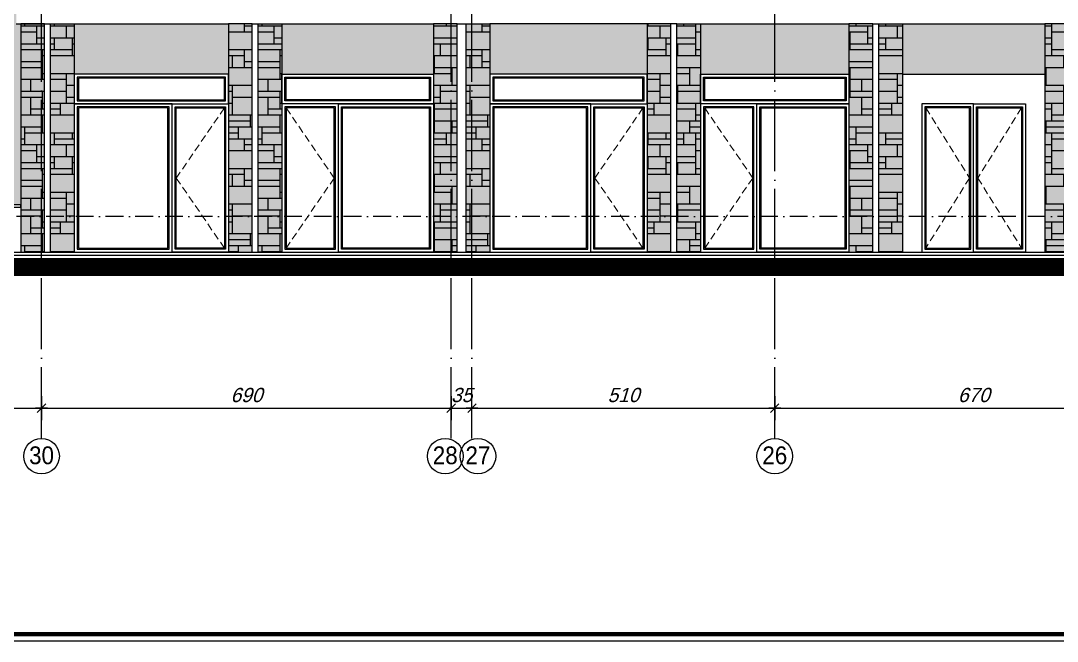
# Model space of a CAD drawing. Extents: x 9615146 to 9672346, y 4699603 to 4705703.
# Drawn here: x 9641663 to 9643409, y 4699603 to 4700649 of the extents above; entities that cross this region are included whole.
import ezdxf
from ezdxf.enums import TextEntityAlignment as Align

# ---------------------------------------------------------------- set-up
doc = ezdxf.new("R2010")
doc.units = 0
doc.header["$LTSCALE"] = 0.5
doc.header["$MEASUREMENT"] = 0
doc.header["$PDSIZE"] = -1
for name, pattern in [('ACAD_ISO04W100', [30, 24, -3, 0, -3]), ('DASHED', [0.75, 0.5, -0.25]), ('OSI1000', [5, 3, -1, 0, -1])]:
    doc.linetypes.add(name, pattern=pattern)
doc.layers.get('0').update_dxf_attribs({"color": 251, "linetype": 'CONTINUOUS'})
doc.layers.get('Defpoints').update_dxf_attribs({"color": 251, "linetype": 'CONTINUOUS'})
for name, color, linetype in [('_axis', 1, 'ACAD_ISO04W100'), ('_axis_num', 1, 'CONTINUOUS'), ('_dimension', 4, 'CONTINUOUS'), ('_dimension_evel', 4, 'CONTINUOUS'), ('_hatch', 9, 'CONTINUOUS'), ('_hatch_construction', 252, 'CONTINUOUS'), ('_table', 3, 'CONTINUOUS'), ('fasadi', 147, 'CONTINUOUS'), ('podlojka', 21, 'CONTINUOUS')]:
    doc.layers.add(name, color=color, linetype=linetype)
doc.layers.add('_punk', color=8, linetype='DASHED', lineweight=9)
doc.styles.add('POMESHTENIA', font='arial.ttf', dxfattribs={"width": 0.9})
doc.styles.add('WIN', font='swindos.shx', dxfattribs={"oblique": 17})
doc.dimstyles.new('dim_50', dxfattribs={"dimtxt": 24, "dimasz": 1, "dimexe": 30, "dimexo": 0, "dimgap": 10, "dimtad": 1, "dimdec": 1, "dimrnd": 0.5, "dimdsep": 46, "dimtxsty": 'WIN', "dimblk1": '1', "dimblk2": '1', "dimsah": 1, "dimcen": 15, "dimdle": 10, "dimse1": 1, "dimse2": 1, "dimadec": 0, "dimazin": 0, "dimtfac": 1, "dimtdec": 1, "dimtix": 1, "dimtmove": 2, "dimatfit": 3, "dimldrblk": '1', "dimfxl": 1, "dimtolj": 1, "dimarcsym": 0})
pattern_1 = [(0, (0, 0), (0, 200), [150, -50]), (0, (0, 10), (0, 200), [-60, 60, -30, 50]), (0, (0, 20), (0, 200), [-90, 110]), (0, (0, 30), (0, 200), [90, -110]), (0, (0, 40), (0, 200), [-40, 160]), (0, (0, 50), (0, 200), [70, -50, 60, -20]), (0, (70, 60), (0, 200), [160, -40]), (0, (-10, 70), (0, 200), [110, -90]), (0, (-40, 80), (0, 200), [90, -110]), (0, (0, 90), (0, 200), [160, -40]), (0, (0, 100), (0, 200), [-80, 50, -30, 40]), (0, (100, 110), (0, 200), [120, -80]), (0, (20, 120), (0, 200), [80, -40, 30, -50]), (0, (60, 130), (0, 200), [80, -30, 50, -40]), (0, (140, 140), (0, 200), [120, -80]), (0, (60, 150), (0, 200), [80, -120]), (0, (100, 160), (0, 200), [90, -110]), (0, (100, 170), (0, 200), [-60, 140]), (0, (40, 180), (0, 200), [60, -140]), (0, (100, 190), (0, 200), [140, -60]), (90, (0, 80), (-200, 1e-14), [30, -80, 70, -20]), (90, (20, 90), (-200, 1e-14), [50, -30, 20, -100]), (90, (30, 50), (-200, 1e-14), [20, -180]), (90, (40, 30), (-200, 1e-14), [20, -120, 30, -30]), (90, (50, 70), (-200, 1e-14), [20, -180]), (90, (60, 0), (-200, 1e-14), [30, -90, 50, -30]), (90, (70, 40), (-200, 1e-14), [30, -170]), (90, (80, 90), (-200, 1e-14), [30, -10, 20, -140]), (90, (90, 10), (-200, 1e-14), [30, -170]), (90, (100, 60), (-200, 1e-14), [30, -10, 30, -20, 50, -60]), (90, (120, 60), (-200, 1e-14), [-140, 20, -20, 20]), (90, (130, 90), (-200, 1e-14), [20, -180]), (90, (140, 20), (-200, 1e-14), [20, -70, 50, -60]), (90, (150, 50), (-200, 1e-14), [10, -130, 30, -30]), (90, (160, 60), (-200, 1e-14), [50, -50, 30, -70]), (90, (170, 110), (-200, 1e-14), [30, -50, 20, -100]), (90, (180, 40), (-200, 1e-14), [20, -180]), (90, (190, 60), (-200, 1e-14), [20, -60, 30, -90])]
pattern_2 = [(0, (3, 0), (30, 15), [27, -3]), (0, (3, 3), (30, 15), [27, -3]), (90, (3, 3), (-30, 15), [12, -3]), (90, (0, 3), (-30, 15), [12, -3])]

# ---------------------------------------------------------------- blocks, each defined once
blk = doc.blocks.new('koloni-flat-17-flat-1')
at = {"layer": 'fasadi'}
for points in [[(0, 0), (40, 0), (40, 385), (0, 385)], [(50, 385), (90, 385), (90, 0), (50, 0)]]:
    blk.add_lwpolyline(points, close=True, dxfattribs=at)
blk = doc.blocks.new('koloni-flat-16-flat-1')
at = {"layer": 'fasadi'}
for points in [[(0, 0), (40, 0), (40, 385), (0, 385)], [(50, 385), (90, 385), (90, 0), (50, 0)]]:
    blk.add_lwpolyline(points, close=True, dxfattribs=at)
blk = doc.blocks.new('koloni-flat-15-flat-1')
at = {"layer": 'fasadi'}
for points in [[(0, 0), (40, 0), (40, 385), (0, 385)], [(50, 385), (90, 385), (90, 0), (50, 0)]]:
    blk.add_lwpolyline(points, close=True, dxfattribs=at)
blk = doc.blocks.new('koloni-flat-14-flat-1')
at = {"layer": 'fasadi'}
for points in [[(0, 0), (40, 0), (40, 385), (0, 385)], [(50, 385), (90, 385), (90, 0), (50, 0)]]:
    blk.add_lwpolyline(points, close=True, dxfattribs=at)
blk = doc.blocks.new('koloni-flat-13-flat-1')
at = {"layer": 'fasadi'}
for points in [[(0, 0), (40, 0), (40, 385), (0, 385)], [(50, 385), (90, 385), (90, 0), (50, 0)]]:
    blk.add_lwpolyline(points, close=True, dxfattribs=at)
blk = doc.blocks.new('1')
for p, q in [((0, 20), (0, -20)), ((-10, 0), (10, 0)), ((-7.1, -7.1), (7.1, 7.1))]:
    blk.add_line(p, q)
blk = doc.blocks.new('*D52')
at = {"layer": '_dimension', "color": 0, "lineweight": -2, "ltscale": 30, "transparency": 16777216}
blk.add_line((9640889.2, 4699996.1), (9641697.2, 4699996.1), dxfattribs=at)
at = {"layer": 'Defpoints', "color": 0, "ltscale": 30, "transparency": 16777216}
for p in [(9641698.2, 4699996.1), (9640888.2, 4699945.3), (9641698.2, 4699945.3)]:
    blk.add_point(p, dxfattribs=at)
at = {"layer": '_dimension', "color": 0, "lineweight": -2, "ltscale": 30, "transparency": 16777216, "rotation": 180}
blk.add_blockref('1', (9640888.2, 4699996.1), dxfattribs=at)
at = {"layer": '_dimension', "color": 0, "lineweight": -2, "ltscale": 30, "transparency": 16777216}
blk.add_blockref('1', (9641698.2, 4699996.1), dxfattribs=at)
at = {"layer": '_dimension', "color": 0, "ltscale": 30, "transparency": 16777216, "insert": (9641293.2, 4700018.1), "char_height": 24, "attachment_point": 5, "style": 'WIN'}
blk.add_mtext('\\A1;810', dxfattribs=at)
blk = doc.blocks.new('*D53')
at = {"layer": '_dimension', "color": 0, "lineweight": -2, "ltscale": 30, "transparency": 16777216}
blk.add_line((9641699.2, 4699996.1), (9642387.2, 4699996.1), dxfattribs=at)
at = {"layer": 'Defpoints', "color": 0, "ltscale": 30, "transparency": 16777216}
for p in [(9642388.2, 4699996.1), (9641698.2, 4699945.3), (9642388.2, 4699945.3)]:
    blk.add_point(p, dxfattribs=at)
at = {"layer": '_dimension', "color": 0, "lineweight": -2, "ltscale": 30, "transparency": 16777216, "rotation": 180}
blk.add_blockref('1', (9641698.2, 4699996.1), dxfattribs=at)
at = {"layer": '_dimension', "color": 0, "lineweight": -2, "ltscale": 30, "transparency": 16777216}
blk.add_blockref('1', (9642388.2, 4699996.1), dxfattribs=at)
at = {"layer": '_dimension', "color": 0, "ltscale": 30, "transparency": 16777216, "insert": (9642043.2, 4700018.1), "char_height": 24, "attachment_point": 5, "style": 'WIN'}
blk.add_mtext('\\A1;690', dxfattribs=at)
blk = doc.blocks.new('*D54')
at = {"layer": '_dimension', "color": 0, "lineweight": -2, "ltscale": 30, "transparency": 16777216}
for p, q in [((9642387.2, 4699996.1), (9642386.2, 4699996.1)), ((9642388.2, 4699996.1), (9642423.2, 4699996.1)), ((9642424.2, 4699996.1), (9642425.2, 4699996.1))]:
    blk.add_line(p, q, dxfattribs=at)
at = {"layer": 'Defpoints', "color": 0, "ltscale": 30, "transparency": 16777216}
for p in [(9642423.2, 4699996.1), (9642388.2, 4699945.3), (9642423.2, 4699945.3)]:
    blk.add_point(p, dxfattribs=at)
at = {"layer": '_dimension', "color": 0, "lineweight": -2, "ltscale": 30, "transparency": 16777216}
blk.add_blockref('1', (9642388.2, 4699996.1), dxfattribs=at)
at = {"layer": '_dimension', "color": 0, "lineweight": -2, "ltscale": 30, "transparency": 16777216, "rotation": 180}
blk.add_blockref('1', (9642423.2, 4699996.1), dxfattribs=at)
at = {"layer": '_dimension', "color": 0, "ltscale": 30, "transparency": 16777216, "insert": (9642405.7, 4700018.1), "char_height": 24, "attachment_point": 5, "style": 'WIN'}
blk.add_mtext('\\A1;35', dxfattribs=at)
blk = doc.blocks.new('*D55')
at = {"layer": '_dimension', "color": 0, "lineweight": -2, "ltscale": 30, "transparency": 16777216}
blk.add_line((9642424.2, 4699996.1), (9642932.2, 4699996.1), dxfattribs=at)
at = {"layer": 'Defpoints', "color": 0, "ltscale": 30, "transparency": 16777216}
for p in [(9642933.2, 4699996.1), (9642423.2, 4699945.3), (9642933.2, 4699945.3)]:
    blk.add_point(p, dxfattribs=at)
at = {"layer": '_dimension', "color": 0, "lineweight": -2, "ltscale": 30, "transparency": 16777216, "rotation": 180}
blk.add_blockref('1', (9642423.2, 4699996.1), dxfattribs=at)
at = {"layer": '_dimension', "color": 0, "lineweight": -2, "ltscale": 30, "transparency": 16777216}
blk.add_blockref('1', (9642933.2, 4699996.1), dxfattribs=at)
at = {"layer": '_dimension', "color": 0, "ltscale": 30, "transparency": 16777216, "insert": (9642678.2, 4700018.1), "char_height": 24, "attachment_point": 5, "style": 'WIN'}
blk.add_mtext('\\A1;510', dxfattribs=at)
blk = doc.blocks.new('*D56')
at = {"layer": '_dimension', "color": 0, "lineweight": -2, "ltscale": 30, "transparency": 16777216}
blk.add_line((9642934.2, 4699996.1), (9643602.2, 4699996.1), dxfattribs=at)
at = {"layer": 'Defpoints', "color": 0, "ltscale": 30, "transparency": 16777216}
for p in [(9643603.2, 4699996.1), (9642933.2, 4699945.3), (9643603.2, 4699945.3)]:
    blk.add_point(p, dxfattribs=at)
at = {"layer": '_dimension', "color": 0, "lineweight": -2, "ltscale": 30, "transparency": 16777216, "rotation": 180}
blk.add_blockref('1', (9642933.2, 4699996.1), dxfattribs=at)
at = {"layer": '_dimension', "color": 0, "lineweight": -2, "ltscale": 30, "transparency": 16777216}
blk.add_blockref('1', (9643603.2, 4699996.1), dxfattribs=at)
at = {"layer": '_dimension', "color": 0, "ltscale": 30, "transparency": 16777216, "insert": (9643268.2, 4700018.1), "char_height": 24, "attachment_point": 5, "style": 'WIN'}
blk.add_mtext('\\A1;670', dxfattribs=at)

msp = doc.modelspace()

# ---------------------------------------------------------------- hatches: boundary and pattern name
at = {"layer": '_hatch', "ltscale": 30, "true_color": 0xb97b1d}
h = msp.add_hatch(color=32, dxfattribs=at)
h.dxf.hatch_style = 1
h.paths.add_polyline_path([(9641680.73, 4701683.84), (9641680.73, 4701688.84), (9641698.23, 4701688.84), (9641698.23, 4701878.84), (9640888.23, 4701878.84), (9640888.23, 4701688.84), (9641117.73, 4701688.84), (9641117.73, 4701684.84), (9641115.73, 4701684.84), (9641115.73, 4700653.84), (9641198.23, 4700653.84), (9641280.73, 4700653.84), (9641280.73, 4700408.84), (9641303.73, 4700408.84), (9641303.73, 4700498.84), (9641305.73, 4700498.84), (9641305.73, 4700408.84), (9641310.73, 4700408.84), (9641310.73, 4700338.84), (9641663.23, 4700338.84), (9641663.23, 4700643.84), (9641655.73, 4700643.84), (9641655.73, 4700778.84), (9641655.73, 4700783.84), (9641680.73, 4700783.84), (9641680.73, 4700798.84), (9641655.73, 4700798.84), (9641655.73, 4700803.84), (9641680.73, 4700803.84), (9641680.73, 4700813.84), (9641655.73, 4700813.84), (9641655.73, 4700818.84), (9641680.73, 4700818.84)])
h.paths.add_polyline_path([(9641280.73, 4701398.84), (9641135.73, 4701398.84), (9641135.73, 4701543.84), (9641280.73, 4701543.84)], flags=16)
h.paths.add_polyline_path([(9641275.73, 4701403.84), (9641140.73, 4701403.84), (9641140.73, 4701538.84), (9641275.73, 4701538.84)], flags=0)
h.paths.add_polyline_path([(9641273.73, 4701536.84), (9641273.73, 4701405.84), (9641142.73, 4701405.84), (9641142.73, 4701536.84)], flags=0)
h.paths.add_polyline_path([(9641280.73, 4701698.84), (9641135.73, 4701698.84), (9641135.73, 4701853.84), (9641280.73, 4701853.84)], flags=16)
h.paths.add_polyline_path([(9641275.73, 4701703.84), (9641140.73, 4701703.84), (9641140.73, 4701848.84), (9641275.73, 4701848.84)], flags=0)
h.paths.add_polyline_path([(9641273.73, 4701705.84), (9641142.73, 4701705.84), (9641142.73, 4701846.84), (9641273.73, 4701846.84)], flags=0)
h.paths.add_polyline_path([(9641280.73, 4701243.84), (9641280.73, 4701098.84), (9641135.73, 4701098.84), (9641135.73, 4701243.84)], flags=16)
h.paths.add_polyline_path([(9641275.73, 4701238.84), (9641275.73, 4701103.84), (9641140.73, 4701103.84), (9641140.73, 4701238.84)], flags=0)
h.paths.add_polyline_path([(9641273.73, 4701236.84), (9641273.73, 4701105.84), (9641142.73, 4701105.84), (9641142.73, 4701236.84)], flags=0)
h.paths.add_polyline_path([(9641280.73, 4700943.84), (9641280.73, 4700798.84), (9641135.73, 4700798.84), (9641135.73, 4700943.84)], flags=16)
h.paths.add_polyline_path([(9641275.73, 4700938.84), (9641275.73, 4700803.84), (9641140.73, 4700803.84), (9641140.73, 4700938.84)], flags=0)
h.paths.add_polyline_path([(9641273.73, 4700936.84), (9641273.73, 4700805.84), (9641142.73, 4700805.84), (9641142.73, 4700936.84)], flags=0)
h.paths.add_polyline_path([(9640888.23, 4701878.84), (9640870.73, 4701878.84), (9640870.73, 4701688.84), (9640888.23, 4701688.84)])
at = {"layer": '_hatch', "ltscale": 30, "true_color": 0xb4b09d}
h = msp.add_hatch(color=253, dxfattribs=at)
h.dxf.hatch_style = 1
h.paths.add_polyline_path([(9641703.23, 4700643.84), (9641663.23, 4700643.84), (9641663.23, 4700258.84), (9641703.23, 4700258.84)])
h.paths.add_polyline_path([(9641713.23, 4700258.84), (9641753.23, 4700258.84), (9641753.23, 4700643.84), (9641713.23, 4700643.84)])
at = {"layer": '_hatch', "ltscale": 30, "true_color": 0xb97b1d}
h = msp.add_hatch(color=32, dxfattribs=at)
h.dxf.hatch_style = 1
h.paths.add_polyline_path([(9643148.23, 4700643.84), (9643148.23, 4700558.84), (9643388.23, 4700558.84), (9643388.23, 4700643.84)])
h.paths.add_polyline_path([(9643058.23, 4700643.84), (9642933.23, 4700643.84), (9642933.23, 4700558.84), (9643058.23, 4700558.84)])
h.paths.add_polyline_path([(9642933.23, 4700558.84), (9642933.23, 4700643.84), (9642808.23, 4700643.84), (9642808.23, 4700558.84)])
h.paths.add_polyline_path([(9642453.23, 4700643.84), (9642453.23, 4700558.84), (9642718.23, 4700558.84), (9642718.23, 4700643.84)])
h.paths.add_polyline_path([(9642103.23, 4700643.84), (9642103.23, 4700558.84), (9642358.23, 4700558.84), (9642358.23, 4700643.84)])
h.paths.add_polyline_path([(9642013.23, 4700558.84), (9642013.23, 4700643.84), (9641753.23, 4700643.84), (9641753.23, 4700558.84)])
at = {"layer": '_hatch', "ltscale": 30, "true_color": 0xb4b09d}
h = msp.add_hatch(color=253, dxfattribs=at)
h.dxf.hatch_style = 1
h.paths.add_polyline_path([(9642053.23, 4700643.84), (9642013.23, 4700643.84), (9642013.23, 4700258.84), (9642053.23, 4700258.84)])
h.paths.add_polyline_path([(9642103.23, 4700643.84), (9642063.23, 4700643.84), (9642063.23, 4700258.84), (9642103.23, 4700258.84)])
h = msp.add_hatch(color=253, dxfattribs=at)
h.dxf.hatch_style = 1
h.paths.add_polyline_path([(9642398.23, 4700643.84), (9642358.23, 4700643.84), (9642358.23, 4700258.84), (9642398.23, 4700258.84)])
h.paths.add_polyline_path([(9642453.23, 4700643.84), (9642413.23, 4700643.84), (9642413.23, 4700258.84), (9642453.23, 4700258.84)])
h = msp.add_hatch(color=253, dxfattribs=at)
h.dxf.hatch_style = 1
h.paths.add_polyline_path([(9642758.23, 4700643.84), (9642718.23, 4700643.84), (9642718.23, 4700258.84), (9642758.23, 4700258.84)])
h.paths.add_polyline_path([(9642808.23, 4700643.84), (9642798.23, 4700643.84), (9642768.23, 4700643.84), (9642768.23, 4700258.84), (9642808.23, 4700258.84)])
h = msp.add_hatch(color=253, dxfattribs=at)
h.dxf.hatch_style = 1
h.paths.add_polyline_path([(9643098.23, 4700643.84), (9643058.23, 4700643.84), (9643058.23, 4700258.84), (9643098.23, 4700258.84)])
h.paths.add_polyline_path([(9643148.23, 4700643.84), (9643128.23, 4700643.84), (9643108.23, 4700643.84), (9643108.23, 4700258.84), (9643148.23, 4700258.84)])
h = msp.add_hatch(color=253, dxfattribs=at)
h.dxf.hatch_style = 1
h.paths.add_polyline_path([(9643428.23, 4700643.84), (9643388.23, 4700643.84), (9643388.23, 4700258.84), (9643428.23, 4700258.84)])
h.paths.add_polyline_path([(9643478.23, 4700508.84), (9643478.23, 4700643.84), (9643468.23, 4700643.84), (9643438.23, 4700643.84), (9643438.23, 4700258.84), (9643478.23, 4700258.84)])
at = {"layer": '_hatch_construction', "ltscale": 40}
h = msp.add_hatch(dxfattribs=at)
h.set_pattern_fill('EGGCRATE', color=250, scale=30, style=0, pattern_type=2)
h.set_pattern_definition(pattern_2)
h.paths.add_polyline_path([(9641680.73, 4701683.84), (9641680.73, 4701688.84), (9641698.23, 4701688.84), (9641698.23, 4701878.84), (9640888.23, 4701878.84), (9640888.23, 4701688.84), (9641117.73, 4701688.84), (9641117.73, 4701684.84), (9641115.73, 4701684.84), (9641115.73, 4700653.84), (9641198.23, 4700653.84), (9641280.73, 4700653.84), (9641280.73, 4700408.84), (9641303.73, 4700408.84), (9641303.73, 4700498.84), (9641305.73, 4700498.84), (9641305.73, 4700408.84), (9641310.73, 4700408.84), (9641310.73, 4700338.84), (9641663.23, 4700338.84), (9641663.23, 4700643.84), (9641655.73, 4700643.84), (9641655.73, 4700778.84), (9641655.73, 4700783.84), (9641680.73, 4700783.84), (9641680.73, 4700798.84), (9641655.73, 4700798.84), (9641655.73, 4700803.84), (9641680.73, 4700803.84), (9641680.73, 4700813.84), (9641655.73, 4700813.84), (9641655.73, 4700818.84), (9641680.73, 4700818.84)])
h.paths.add_polyline_path([(9641280.73, 4701398.84), (9641135.73, 4701398.84), (9641135.73, 4701543.84), (9641280.73, 4701543.84)], flags=16)
h.paths.add_polyline_path([(9641275.73, 4701538.84), (9641275.73, 4701403.84), (9641140.73, 4701403.84), (9641140.73, 4701538.84)], flags=0)
h.paths.add_polyline_path([(9641273.73, 4701536.84), (9641273.73, 4701405.84), (9641142.73, 4701405.84), (9641142.73, 4701536.84)], flags=0)
h.paths.add_polyline_path([(9641280.73, 4701698.84), (9641135.73, 4701698.84), (9641135.73, 4701853.84), (9641280.73, 4701853.84)], flags=16)
h.paths.add_polyline_path([(9641275.73, 4701703.84), (9641140.73, 4701703.84), (9641140.73, 4701848.84), (9641275.73, 4701848.84)], flags=0)
h.paths.add_polyline_path([(9641273.73, 4701705.84), (9641142.73, 4701705.84), (9641142.73, 4701846.84), (9641273.73, 4701846.84)], flags=0)
h.paths.add_polyline_path([(9641280.73, 4701243.84), (9641280.73, 4701098.84), (9641135.73, 4701098.84), (9641135.73, 4701243.84)], flags=16)
h.paths.add_polyline_path([(9641275.73, 4701238.84), (9641275.73, 4701103.84), (9641140.73, 4701103.84), (9641140.73, 4701238.84)], flags=0)
h.paths.add_polyline_path([(9641273.73, 4701236.84), (9641273.73, 4701105.84), (9641142.73, 4701105.84), (9641142.73, 4701236.84)], flags=0)
h.paths.add_polyline_path([(9641280.73, 4700943.84), (9641280.73, 4700798.84), (9641135.73, 4700798.84), (9641135.73, 4700943.84)], flags=16)
h.paths.add_polyline_path([(9641275.73, 4700938.84), (9641275.73, 4700803.84), (9641140.73, 4700803.84), (9641140.73, 4700938.84)], flags=0)
h.paths.add_polyline_path([(9641273.73, 4700936.84), (9641273.73, 4700805.84), (9641142.73, 4700805.84), (9641142.73, 4700936.84)], flags=0)
h.paths.add_polyline_path([(9640888.23, 4701878.84), (9640870.73, 4701878.84), (9640870.73, 4701688.84), (9640888.23, 4701688.84)])
h = msp.add_hatch(dxfattribs=at)
h.set_pattern_fill('CUTSTONE', color=250, scale=200, style=0, pattern_type=2)
h.set_pattern_definition(pattern_1)
h.paths.add_polyline_path([(9641703.23, 4700643.84), (9641663.23, 4700643.84), (9641663.23, 4700258.84), (9641703.23, 4700258.84)])
h.paths.add_polyline_path([(9641713.23, 4700258.84), (9641753.23, 4700258.84), (9641753.23, 4700643.84), (9641713.23, 4700643.84)])
h = msp.add_hatch(dxfattribs=at)
h.set_pattern_fill('EGGCRATE', color=250, scale=30, style=0, pattern_type=2)
h.set_pattern_definition(pattern_2)
h.paths.add_polyline_path([(9643148.23, 4700643.84), (9643148.23, 4700558.84), (9643388.23, 4700558.84), (9643388.23, 4700643.84)])
h.paths.add_polyline_path([(9643058.23, 4700643.84), (9642933.23, 4700643.84), (9642933.23, 4700558.84), (9643058.23, 4700558.84)])
h.paths.add_polyline_path([(9642933.23, 4700558.84), (9642933.23, 4700643.84), (9642808.23, 4700643.84), (9642808.23, 4700558.84)])
h.paths.add_polyline_path([(9642453.23, 4700643.84), (9642453.23, 4700558.84), (9642718.23, 4700558.84), (9642718.23, 4700643.84)])
h.paths.add_polyline_path([(9642103.23, 4700643.84), (9642103.23, 4700558.84), (9642358.23, 4700558.84), (9642358.23, 4700643.84)])
h.paths.add_polyline_path([(9642013.23, 4700558.84), (9642013.23, 4700643.84), (9641753.23, 4700643.84), (9641753.23, 4700558.84)])
h = msp.add_hatch(dxfattribs=at)
h.set_pattern_fill('CUTSTONE', color=250, scale=200, style=0, pattern_type=2)
h.set_pattern_definition(pattern_1)
h.paths.add_polyline_path([(9642053.23, 4700643.84), (9642013.23, 4700643.84), (9642013.23, 4700258.84), (9642053.23, 4700258.84)])
h.paths.add_polyline_path([(9642103.23, 4700643.84), (9642063.23, 4700643.84), (9642063.23, 4700258.84), (9642103.23, 4700258.84)])
h = msp.add_hatch(dxfattribs=at)
h.set_pattern_fill('CUTSTONE', color=250, scale=200, style=0, pattern_type=2)
h.set_pattern_definition(pattern_1)
h.paths.add_polyline_path([(9642398.23, 4700643.84), (9642358.23, 4700643.84), (9642358.23, 4700258.84), (9642398.23, 4700258.84)])
h.paths.add_polyline_path([(9642453.23, 4700643.84), (9642413.23, 4700643.84), (9642413.23, 4700258.84), (9642453.23, 4700258.84)])
h = msp.add_hatch(dxfattribs=at)
h.set_pattern_fill('CUTSTONE', color=250, scale=200, style=0, pattern_type=2)
h.set_pattern_definition(pattern_1)
h.paths.add_polyline_path([(9642758.23, 4700643.84), (9642718.23, 4700643.84), (9642718.23, 4700258.84), (9642758.23, 4700258.84)])
h.paths.add_polyline_path([(9642808.23, 4700643.84), (9642798.23, 4700643.84), (9642768.23, 4700643.84), (9642768.23, 4700258.84), (9642808.23, 4700258.84)])
h = msp.add_hatch(dxfattribs=at)
h.set_pattern_fill('CUTSTONE', color=250, scale=200, style=0, pattern_type=2)
h.set_pattern_definition(pattern_1)
h.paths.add_polyline_path([(9643098.23, 4700643.84), (9643058.23, 4700643.84), (9643058.23, 4700258.84), (9643098.23, 4700258.84)])
h.paths.add_polyline_path([(9643148.23, 4700643.84), (9643128.23, 4700643.84), (9643108.23, 4700643.84), (9643108.23, 4700258.84), (9643148.23, 4700258.84)])
h = msp.add_hatch(dxfattribs=at)
h.set_pattern_fill('CUTSTONE', color=250, scale=200, style=0, pattern_type=2)
h.set_pattern_definition(pattern_1)
h.paths.add_polyline_path([(9643428.23, 4700643.84), (9643388.23, 4700643.84), (9643388.23, 4700258.84), (9643428.23, 4700258.84)])
h.paths.add_polyline_path([(9643478.23, 4700508.84), (9643478.23, 4700643.84), (9643468.23, 4700643.84), (9643438.23, 4700643.84), (9643438.23, 4700258.84), (9643478.23, 4700258.84)])

# ---------------------------------------------------------------- linework, layer by layer
at = {"layer": '_axis', "ltscale": 10}
for p, q in [((9641698.23, 4699945.26), (9641698.23, 4702088.08)), ((9642388.23, 4699945.26), (9642388.23, 4702088.08)), ((9642423.23, 4699945.26), (9642423.23, 4702088.08)), ((9642933.23, 4699945.26), (9642933.23, 4702088.08))]:
    msp.add_line(p, q, dxfattribs=at)
at = {"layer": '_axis_num'}
for centre in [(9641698.23, 4699915.26), (9642378.23, 4699915.26), (9642433.23, 4699915.26), (9642933.23, 4699915.26)]:
    msp.add_circle(centre, 30, dxfattribs=at)
at = {"layer": '_dimension_evel', "linetype": 'OSI1000', "ltscale": 20}
msp.add_line((9650202.81, 4700318.84), (9639577.02, 4700318.84), dxfattribs=at)
at = {"layer": '_hatch', "color": 252, "ltscale": 10, "const_width": 30}
msp.add_lwpolyline([(9639809.55, 4700083.84), (9639999.85, 4700083.84), (9640872.86, 4700233.84), (9650202.81, 4700233.84)], dxfattribs=at)
at = {"layer": '_punk', "ltscale": 50}
for p, q in [((9642006.23, 4700501.84), (9641925.23, 4700383.84)), ((9642110.23, 4700501.84), (9642191.23, 4700383.84)), ((9642711.23, 4700501.84), (9642630.23, 4700383.84)), ((9642815.23, 4700501.84), (9642896.23, 4700383.84)), ((9643187.73, 4700501.84), (9643261.23, 4700383.84)), ((9643348.73, 4700501.84), (9643275.23, 4700383.84)), ((9641925.23, 4700383.84), (9642006.23, 4700265.84)), ((9642191.23, 4700383.84), (9642110.23, 4700265.84)), ((9642630.23, 4700383.84), (9642711.23, 4700265.84)), ((9642896.23, 4700383.84), (9642815.23, 4700265.84)), ((9643261.23, 4700383.84), (9643187.73, 4700265.84)), ((9643275.23, 4700383.84), (9643348.73, 4700265.84))]:
    msp.add_line(p, q, dxfattribs=at)
at = {"layer": '_table', "ltscale": 10}
msp.add_lwpolyline([(9639346.03, 4702603.38), (9651646.03, 4702603.38), (9651646.03, 4699603.38), (9639346.03, 4699603.38)], close=True, dxfattribs=at)
msp.add_lwpolyline([(9639497.71, 4702591.38, 6.84, 6.84, 0), (9651634.03, 4702591.38, 6.84, 6.84, 0), (9651634.03, 4699615.38, 6.84, 6.84, 0), (9639497.71, 4699615.38, 6.84, 6.84, 0)], format="xyseb", close=True, dxfattribs=at)
at = {"layer": 'fasadi'}
for p, q in [((9641655.73, 4700643.84), (9642013.23, 4700643.84)), ((9642053.23, 4700643.84), (9642063.23, 4700643.84)), ((9642103.23, 4700643.84), (9642358.23, 4700643.84)), ((9642398.23, 4700643.84), (9642413.23, 4700643.84)), ((9642718.23, 4700643.84), (9642453.23, 4700643.84)), ((9642768.23, 4700643.84), (9642758.23, 4700643.84)), ((9642798.23, 4700643.84), (9643058.23, 4700643.84)), ((9643098.23, 4700643.84), (9643108.23, 4700643.84)), ((9643128.23, 4700643.84), (9643388.23, 4700643.84)), ((9643148.23, 4700558.84), (9643388.23, 4700558.84))]:
    msp.add_line(p, q, dxfattribs=at)
for points in [[(9642358.23, 4700258.84), (9642398.23, 4700258.84), (9642398.23, 4700643.84), (9642358.23, 4700643.84)], [(9642413.23, 4700643.84), (9642453.23, 4700643.84), (9642453.23, 4700258.84), (9642413.23, 4700258.84)], [(9641753.23, 4700508.84), (9642013.23, 4700508.84), (9642013.23, 4700558.84), (9641753.23, 4700558.84)], [(9641758.23, 4700513.84), (9642008.23, 4700513.84), (9642008.23, 4700553.84), (9641758.23, 4700553.84)], [(9641760.23, 4700515.84), (9642006.23, 4700515.84), (9642006.23, 4700551.84), (9641760.23, 4700551.84)], [(9642358.23, 4700508.84), (9642103.23, 4700508.84), (9642103.23, 4700558.84), (9642358.23, 4700558.84)], [(9642353.23, 4700513.84), (9642108.23, 4700513.84), (9642108.23, 4700553.84), (9642353.23, 4700553.84)], [(9642351.23, 4700515.84), (9642110.23, 4700515.84), (9642110.23, 4700551.84), (9642351.23, 4700551.84)], [(9642453.23, 4700508.84), (9642718.23, 4700508.84), (9642718.23, 4700558.84), (9642453.23, 4700558.84)], [(9642458.23, 4700513.84), (9642713.23, 4700513.84), (9642713.23, 4700553.84), (9642458.23, 4700553.84)], [(9642460.23, 4700515.84), (9642711.23, 4700515.84), (9642711.23, 4700551.84), (9642460.23, 4700551.84)], [(9643058.23, 4700508.84), (9642808.23, 4700508.84), (9642808.23, 4700558.84), (9643058.23, 4700558.84)], [(9643053.23, 4700513.84), (9642813.23, 4700513.84), (9642813.23, 4700553.84), (9643053.23, 4700553.84)], [(9643051.23, 4700515.84), (9642815.23, 4700515.84), (9642815.23, 4700551.84), (9643051.23, 4700551.84)], [(9641753.23, 4700258.84), (9641918.23, 4700258.84), (9641918.23, 4700508.84), (9641753.23, 4700508.84)], [(9642013.23, 4700258.84), (9641918.23, 4700258.84), (9641918.23, 4700508.84), (9642013.23, 4700508.84)], [(9642103.23, 4700258.84), (9642198.23, 4700258.84), (9642198.23, 4700508.84), (9642103.23, 4700508.84)], [(9642358.23, 4700258.84), (9642198.23, 4700258.84), (9642198.23, 4700508.84), (9642358.23, 4700508.84)], [(9642453.23, 4700258.84), (9642623.23, 4700258.84), (9642623.23, 4700508.84), (9642453.23, 4700508.84)], [(9642718.23, 4700258.84), (9642623.23, 4700258.84), (9642623.23, 4700508.84), (9642718.23, 4700508.84)], [(9642808.23, 4700258.84), (9642903.23, 4700258.84), (9642903.23, 4700508.84), (9642808.23, 4700508.84)], [(9643058.23, 4700258.84), (9642903.23, 4700258.84), (9642903.23, 4700508.84), (9643058.23, 4700508.84)], [(9643180.73, 4700258.84), (9643268.23, 4700258.84), (9643268.23, 4700508.84), (9643180.73, 4700508.84)], [(9643355.73, 4700258.84), (9643268.23, 4700258.84), (9643268.23, 4700508.84), (9643355.73, 4700508.84)], [(9641758.23, 4700263.84), (9641913.23, 4700263.84), (9641913.23, 4700503.84), (9641758.23, 4700503.84)], [(9641760.23, 4700265.84), (9641911.23, 4700265.84), (9641911.23, 4700501.84), (9641760.23, 4700501.84)], [(9642008.23, 4700263.84), (9641923.23, 4700263.84), (9641923.23, 4700503.84), (9642008.23, 4700503.84)], [(9642006.23, 4700265.84), (9641925.23, 4700265.84), (9641925.23, 4700501.84), (9642006.23, 4700501.84)], [(9642108.23, 4700263.84), (9642193.23, 4700263.84), (9642193.23, 4700503.84), (9642108.23, 4700503.84)], [(9642110.23, 4700265.84), (9642191.23, 4700265.84), (9642191.23, 4700501.84), (9642110.23, 4700501.84)], [(9642353.23, 4700263.84), (9642203.23, 4700263.84), (9642203.23, 4700503.84), (9642353.23, 4700503.84)], [(9642351.23, 4700265.84), (9642205.23, 4700265.84), (9642205.23, 4700501.84), (9642351.23, 4700501.84)], [(9642458.23, 4700263.84), (9642618.23, 4700263.84), (9642618.23, 4700503.84), (9642458.23, 4700503.84)], [(9642460.23, 4700265.84), (9642616.23, 4700265.84), (9642616.23, 4700501.84), (9642460.23, 4700501.84)], [(9642713.23, 4700263.84), (9642628.23, 4700263.84), (9642628.23, 4700503.84), (9642713.23, 4700503.84)], [(9642711.23, 4700265.84), (9642630.23, 4700265.84), (9642630.23, 4700501.84), (9642711.23, 4700501.84)], [(9642813.23, 4700263.84), (9642898.23, 4700263.84), (9642898.23, 4700503.84), (9642813.23, 4700503.84)], [(9642815.23, 4700265.84), (9642896.23, 4700265.84), (9642896.23, 4700501.84), (9642815.23, 4700501.84)], [(9643053.23, 4700263.84), (9642908.23, 4700263.84), (9642908.23, 4700503.84), (9643053.23, 4700503.84)], [(9643051.23, 4700265.84), (9642910.23, 4700265.84), (9642910.23, 4700501.84), (9643051.23, 4700501.84)], [(9643185.73, 4700263.84), (9643263.23, 4700263.84), (9643263.23, 4700503.84), (9643185.73, 4700503.84)], [(9643187.73, 4700265.84), (9643261.23, 4700265.84), (9643261.23, 4700501.84), (9643187.73, 4700501.84)], [(9643350.73, 4700263.84), (9643273.23, 4700263.84), (9643273.23, 4700503.84), (9643350.73, 4700503.84)], [(9643348.73, 4700265.84), (9643275.23, 4700265.84), (9643275.23, 4700501.84), (9643348.73, 4700501.84)], [(9641663.23, 4700338.84), (9641310.73, 4700338.84), (9641310.73, 4700334.84), (9641663.23, 4700334.84)]]:
    msp.add_lwpolyline(points, close=True, dxfattribs=at)
at = {"layer": 'fasadi', "ltscale": 30}
for points in [[(9639997.72, 4700108.84), (9640870.73, 4700258.84), (9650202.81, 4700258.84)], [(9639998.57, 4700103.91), (9640871.16, 4700253.84), (9650202.81, 4700253.84)]]:
    msp.add_lwpolyline(points, dxfattribs=at)

# ---------------------------------------------------------------- block references
at = {"layer": 'podlojka'}
for name, p in [('koloni-flat-17-flat-1', (9641663.23, 4700258.84)), ('koloni-flat-16-flat-1', (9642013.23, 4700258.84)), ('koloni-flat-15-flat-1', (9642718.23, 4700258.84)), ('koloni-flat-14-flat-1', (9643058.23, 4700258.84)), ('koloni-flat-13-flat-1', (9643388.23, 4700258.84))]:
    msp.add_blockref(name, p, dxfattribs=at)

# ---------------------------------------------------------------- texts
at = {"layer": '_axis_num', "style": 'POMESHTENIA', "width": 0.9}
for s, p in [('30', (9641677.28, 4699916.69)), ('28', (9642357.21, 4699916.69)), ('27', (9642412.26, 4699916.69)), ('26', (9642912.28, 4699916.69))]:
    msp.add_text(s, height=30, rotation=360, dxfattribs=at).set_placement(p, align=Align.MIDDLE_LEFT)

# ---------------------------------------------------------------- dimensions: what is measured, and where the dimension line sits
at = {"layer": '_dimension', "ltscale": 30}
for base, p1, p2, picture, middle in [((9641698.23, 4699996.1), (9640888.23, 4699945.26), (9641698.23, 4699945.26), '*D52', (9641293.23, 4700018.1)), ((9642388.23, 4699996.1), (9641698.23, 4699945.26), (9642388.23, 4699945.26), '*D53', (9642043.23, 4700018.1)), ((9642423.23, 4699996.1), (9642388.23, 4699945.26), (9642423.23, 4699945.26), '*D54', (9642405.73, 4700018.1)), ((9642933.23, 4699996.1), (9642423.23, 4699945.26), (9642933.23, 4699945.26), '*D55', (9642678.23, 4700018.1)), ((9643603.23, 4699996.1), (9642933.23, 4699945.26), (9643603.23, 4699945.26), '*D56', (9643268.23, 4700018.1))]:
    dim = msp.add_linear_dim(base=base, p1=p1, p2=p2, dimstyle='dim_50', dxfattribs=at)
    dim.commit()
    dim.dimension.update_dxf_attribs({"geometry": picture, "text_midpoint": middle})

doc.saveas('drawing.dxf')
